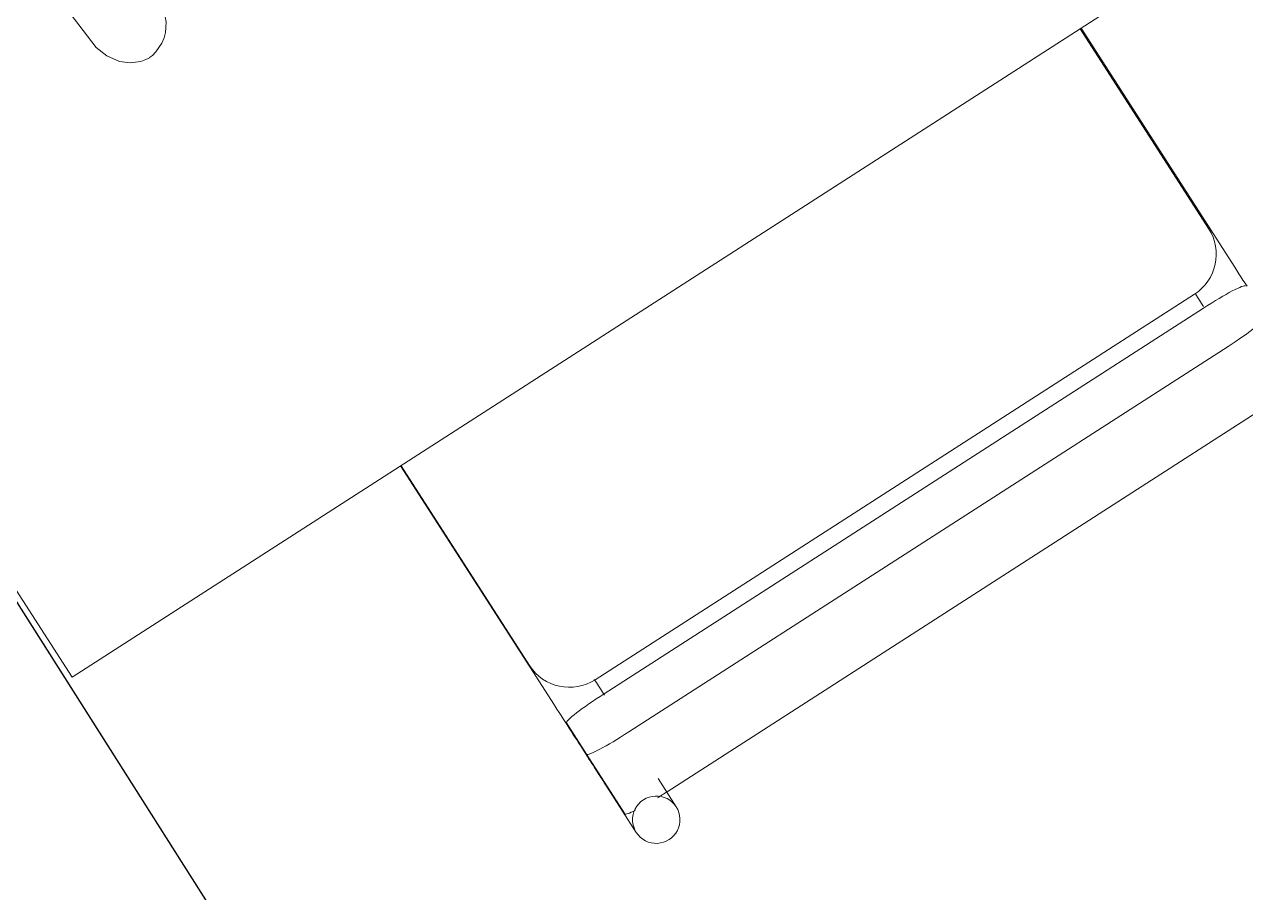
# Model space of a CAD drawing. Header units: metres. Extents: x -71 to 881, y -503 to 661.
# Drawn here: x 187.289 to 187.942, y 523.251 to 523.715 of the extents above; entities that cross this region are included whole.
import ezdxf

# ---------------------------------------------------------------- set-up
doc = ezdxf.new("R2010")
doc.units = ezdxf.units.M
doc.layers.add('02. Paredes', color=6, linetype='Continuous', lineweight=30)
doc.layers.add('07. Mobiliário', color=51, linetype='Continuous', lineweight=5)

msp = doc.modelspace()

# ---------------------------------------------------------------- linework, layer by layer
at = {"layer": '02. Paredes'}
msp.add_line((186.08382, 525.29757), (187.87975, 522.46965), dxfattribs=at)
at = {"layer": '07. Mobiliário'}
for p, q in [((187.31449, 523.36621), (189.51183, 524.77961)), ((186.9899, 523.87083), (187.31449, 523.36621)), ((187.92224, 523.60613), (187.85354, 523.71294)), ((187.93622, 523.58539), (187.85399, 523.71323)), ((187.59419, 523.36491), (187.91462, 523.57103)), ((187.91942, 523.56357), (187.59899, 523.35746)), ((187.61216, 523.33698), (187.93259, 523.54309)), ((187.95313, 523.51117), (187.63269, 523.30505)), ((187.49015, 523.4792), (187.57238, 523.35135)), ((187.49038, 523.47935), (187.55909, 523.37254)), ((187.57882, 523.34185), (187.5896, 523.3251)), ((187.5896, 523.3251), (187.61013, 523.29318)), ((187.60141, 523.30668), (187.59873, 523.31084)), ((187.59986, 523.30863), (187.6162, 523.28323)), ((187.63756, 523.29697), (187.62788, 523.31203))]:
    msp.add_line(p, q, dxfattribs=at)
at = {"layer": '07. Mobiliário', "lineweight": 5, "flags": 128}
for points in [[(187.35589, 523.69748), (187.35748, 523.69868), (187.35936, 523.70055), (187.36248, 523.70522), (187.36367, 523.70803), (187.36442, 523.71084), (187.36472, 523.71648), (187.36357, 523.72322), (187.36091, 523.73004), (187.35468, 523.74168), (187.34195, 523.76239), (187.32823, 523.78114), (187.32578, 523.78351), (187.32378, 523.78483), (187.32154, 523.78583), (187.31916, 523.78645), (187.31667, 523.78669), (187.31125, 523.7861), (187.30589, 523.78426), (187.30339, 523.78301), (187.30218, 523.78231), (187.30157, 523.78193)], [(187.30157, 523.78193), (187.29773, 523.77903), (187.29282, 523.77354), (187.2913, 523.77089), (187.29031, 523.76832), (187.28979, 523.76585), (187.2897, 523.76341), (187.29, 523.76099), (187.29165, 523.75646), (187.2995, 523.74216), (187.31116, 523.72406), (187.32744, 523.70283), (187.33312, 523.69838), (187.33987, 523.69534), (187.34553, 523.69468), (187.35126, 523.69548), (187.35396, 523.69645), (187.35524, 523.69709), (187.35589, 523.69747)]]:
    msp.add_lwpolyline(points, dxfattribs=at)
at = {"layer": '07. Mobiliário', "flags": 128}
for points in [[(187.93622, 523.58539), (187.93732, 523.58368), (187.93842, 523.58197), (187.93951, 523.58027), (187.9406, 523.57858), (187.94168, 523.5769), (187.94275, 523.57523)], [(187.91953, 523.56438), (187.91844, 523.56607), (187.91735, 523.56777), (187.91626, 523.56948), (187.91516, 523.57118)], [(187.59374, 523.36509), (187.59484, 523.36338), (187.59594, 523.36168), (187.59703, 523.35998), (187.59812, 523.35829), (187.5992, 523.3566)], [(187.59986, 523.30863), (187.59984, 523.30866), (187.59977, 523.30876), (187.59966, 523.30893), (187.59951, 523.30917), (187.59931, 523.30948), (187.59907, 523.30985), (187.59879, 523.31029), (187.59847, 523.3108), (187.5981, 523.31137), (187.59769, 523.312), (187.59724, 523.3127), (187.59676, 523.31346), (187.59623, 523.31427), (187.59566, 523.31515), (187.59506, 523.31609), (187.59442, 523.31708), (187.59375, 523.31813), (187.59304, 523.31923), (187.5923, 523.32038), (187.59153, 523.32159), (187.59072, 523.32283), (187.58989, 523.32413), (187.58903, 523.32547), (187.58814, 523.32685), (187.58723, 523.32827), (187.58629, 523.32972), (187.58533, 523.33121), (187.58435, 523.33274), (187.58335, 523.33429), (187.58234, 523.33587), (187.58131, 523.33747), (187.58026, 523.3391), (187.5792, 523.34075), (187.57813, 523.34241), (187.57705, 523.34409), (187.57596, 523.34578), (187.57487, 523.34748), (187.57378, 523.34918), (187.57268, 523.35089), (187.57238, 523.35135)]]:
    msp.add_lwpolyline(points, dxfattribs=at)
at = {"layer": '07. Mobiliário'}
for centre, start, end in [((187.90088, 523.59239), 302.75035, 32.75035), ((187.58045, 523.38628), 212.75035, 302.75035)]:
    msp.add_arc(centre, 0.0254, start, end, dxfattribs=at)
for centre, major_axis, ratio, start_param, end_param in [((187.92062, 523.56171), (-0.02136, -0.01374), 0.087156, 3.141593, 4.712389), ((187.9314, 523.54495), (0.02136, 0.01374), 0.087156, 4.712389, 6.283185), ((187.60018, 523.35559), (-0.02136, -0.01374), 0.087156, 4.712389, 6.283185), ((187.61096, 523.33884), (0.02136, 0.01374), 0.087156, 3.141593, 4.712389), ((187.62688, 523.2901), (-0.01068, -0.00687), 0.996195, 4.712389, 7.853982), ((187.62688, 523.2901), (-0.01068, -0.00687), 0.996195, 1.570796, 4.712389), ((187.63149, 523.30692), (0.02136, 0.01374), 0.087156, 4.469921, 4.712389), ((187.63149, 523.30692), (0.02136, 0.01374), 0.087156, 3.141593, 3.832227)]:
    msp.add_ellipse(centre, major_axis=major_axis, ratio=ratio, start_param=start_param, end_param=end_param, dxfattribs=at)
msp.add_open_spline([(187.60122, 523.30688), (187.60116, 523.30694), (187.60079, 523.30735), (187.59987, 523.30852), (187.59919, 523.30973), (187.59883, 523.31059)], degree=3, knots=[-0.5555556, -0.5555556, -0.5555556, -0.5555556, -0.5486111, -0.5138889, -0.4444444, -0.4444444, -0.4444444, -0.4444444], dxfattribs=at)

doc.saveas('drawing.dxf')
